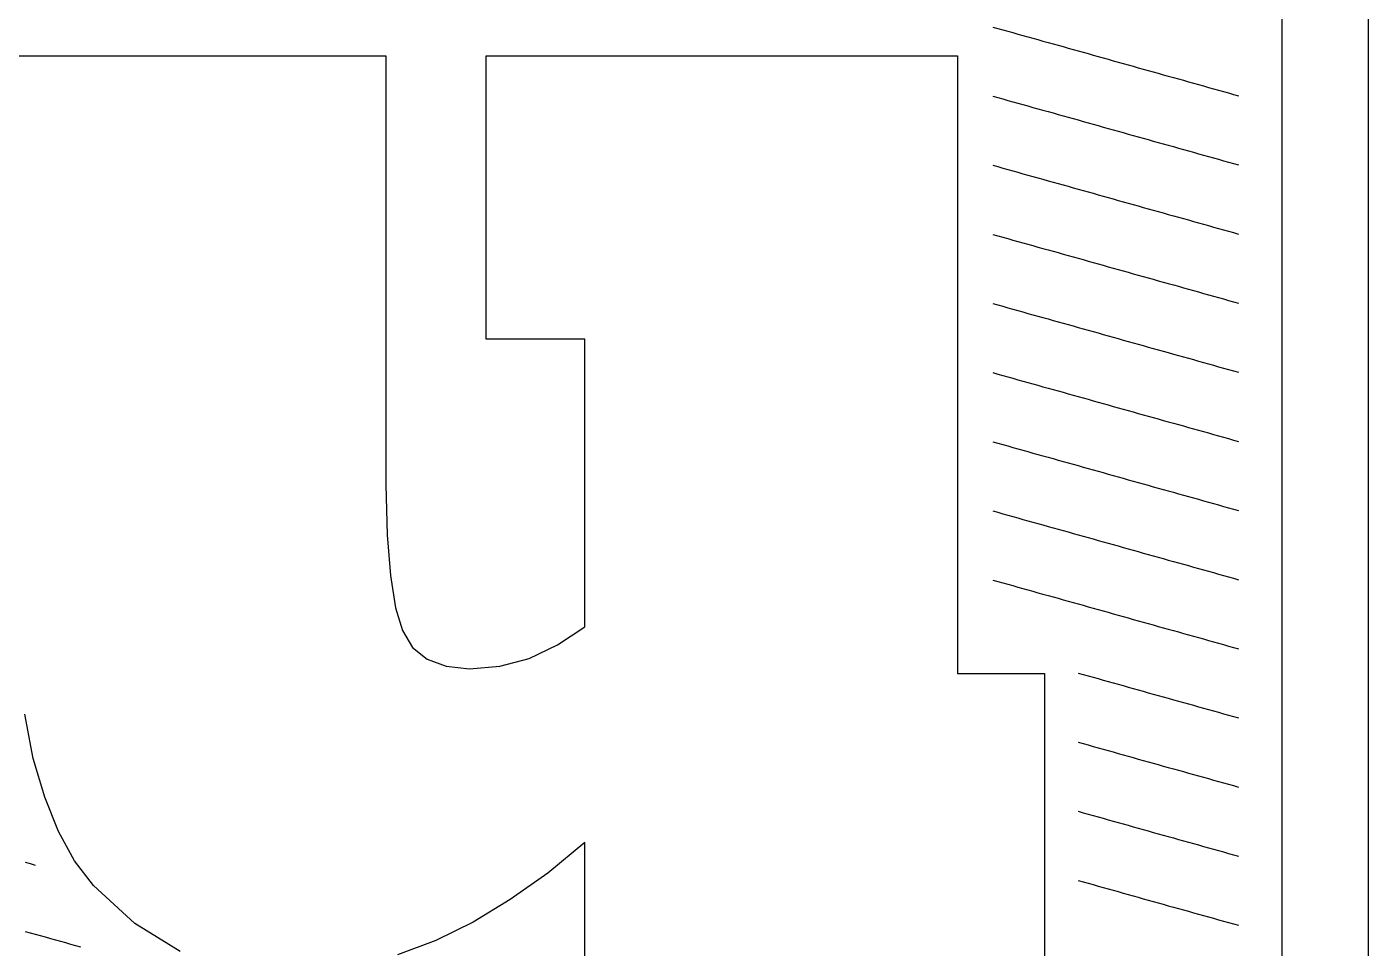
# Model space of a CAD drawing. Header units: millimetres. Extents: x 7 to 193, y 7 to 313.
# Drawn here: x 130.9 to 193, y 136.6 to 179.2 of the extents above; entities that cross this region are included whole.
import ezdxf

# ---------------------------------------------------------------- set-up
doc = ezdxf.new("R2010")
doc.units = ezdxf.units.MM
doc.layers.add('STUDY_GUIDES', color=7, linetype='Continuous')
doc.layers.add('STUDY_LETTER_BOUNDARY', color=7, linetype='Continuous')

msp = doc.modelspace()

# ---------------------------------------------------------------- linework, layer by layer
at = {"layer": 'STUDY_GUIDES'}
for points in [[(193, 301), (193, 19)], [(189, 300), (189, 20)], [(175.632, 179.223), (175.864, 179.1581), (176.096, 179.0931), (176.328, 179.0282), (176.56, 178.9632), (176.792, 178.8982), (177.024, 178.8333), (177.256, 178.7683), (177.488, 178.7034), (177.72, 178.6384), (177.952, 178.5734), (178.184, 178.5085), (178.416, 178.4435), (178.648, 178.3786), (178.88, 178.3136), (179.112, 178.2486), (179.344, 178.1837), (179.576, 178.1187), (179.808, 178.0538), (180.04, 177.9888), (180.272, 177.9238), (180.504, 177.8589), (180.736, 177.7939), (180.968, 177.729), (181.2, 177.664), (181.432, 177.599), (181.664, 177.5341), (181.896, 177.4691), (182.128, 177.4042), (182.36, 177.3392), (182.592, 177.2742), (182.824, 177.2093), (183.056, 177.1443), (183.288, 177.0794), (183.52, 177.0144), (183.752, 176.9494), (183.984, 176.8845), (184.216, 176.8195), (184.448, 176.7546), (184.68, 176.6896), (184.912, 176.6246), (185.144, 176.5597), (185.376, 176.4947), (185.608, 176.4298), (185.84, 176.3648), (186.072, 176.2998), (186.304, 176.2349), (186.536, 176.1699), (186.768, 176.105), (187, 176.04)], [(175.632, 176.023), (175.864, 175.9581), (176.096, 175.8931), (176.328, 175.8282), (176.56, 175.7632), (176.792, 175.6982), (177.024, 175.6333), (177.256, 175.5683), (177.488, 175.5034), (177.72, 175.4384), (177.952, 175.3734), (178.184, 175.3085), (178.416, 175.2435), (178.648, 175.1786), (178.88, 175.1136), (179.112, 175.0486), (179.344, 174.9837), (179.576, 174.9187), (179.808, 174.8538), (180.04, 174.7888), (180.272, 174.7238), (180.504, 174.6589), (180.736, 174.5939), (180.968, 174.529), (181.2, 174.464), (181.432, 174.399), (181.664, 174.3341), (181.896, 174.2691), (182.128, 174.2042), (182.36, 174.1392), (182.592, 174.0742), (182.824, 174.0093), (183.056, 173.9443), (183.288, 173.8794), (183.52, 173.8144), (183.752, 173.7494), (183.984, 173.6845), (184.216, 173.6195), (184.448, 173.5546), (184.68, 173.4896), (184.912, 173.4246), (185.144, 173.3597), (185.376, 173.2947), (185.608, 173.2298), (185.84, 173.1648), (186.072, 173.0998), (186.304, 173.0349), (186.536, 172.9699), (186.768, 172.905), (187, 172.84)], [(175.632, 172.823), (175.864, 172.7581), (176.096, 172.6931), (176.328, 172.6282), (176.56, 172.5632), (176.792, 172.4982), (177.024, 172.4333), (177.256, 172.3683), (177.488, 172.3034), (177.72, 172.2384), (177.952, 172.1734), (178.184, 172.1085), (178.416, 172.0435), (178.648, 171.9786), (178.88, 171.9136), (179.112, 171.8486), (179.344, 171.7837), (179.576, 171.7187), (179.808, 171.6538), (180.04, 171.5888), (180.272, 171.5238), (180.504, 171.4589), (180.736, 171.3939), (180.968, 171.329), (181.2, 171.264), (181.432, 171.199), (181.664, 171.1341), (181.896, 171.0691), (182.128, 171.0042), (182.36, 170.9392), (182.592, 170.8742), (182.824, 170.8093), (183.056, 170.7443), (183.288, 170.6794), (183.52, 170.6144), (183.752, 170.5494), (183.984, 170.4845), (184.216, 170.4195), (184.448, 170.3546), (184.68, 170.2896), (184.912, 170.2246), (185.144, 170.1597), (185.376, 170.0947), (185.608, 170.0298), (185.84, 169.9648), (186.072, 169.8998), (186.304, 169.8349), (186.536, 169.7699), (186.768, 169.705), (187, 169.64)], [(175.632, 169.623), (175.864, 169.5581), (176.096, 169.4931), (176.328, 169.4282), (176.56, 169.3632), (176.792, 169.2982), (177.024, 169.2333), (177.256, 169.1683), (177.488, 169.1034), (177.72, 169.0384), (177.952, 168.9734), (178.184, 168.9085), (178.416, 168.8435), (178.648, 168.7786), (178.88, 168.7136), (179.112, 168.6486), (179.344, 168.5837), (179.576, 168.5187), (179.808, 168.4538), (180.04, 168.3888), (180.272, 168.3238), (180.504, 168.2589), (180.736, 168.1939), (180.968, 168.129), (181.2, 168.064), (181.432, 167.999), (181.664, 167.9341), (181.896, 167.8691), (182.128, 167.8042), (182.36, 167.7392), (182.592, 167.6742), (182.824, 167.6093), (183.056, 167.5443), (183.288, 167.4794), (183.52, 167.4144), (183.752, 167.3494), (183.984, 167.2845), (184.216, 167.2195), (184.448, 167.1546), (184.68, 167.0896), (184.912, 167.0246), (185.144, 166.9597), (185.376, 166.8947), (185.608, 166.8298), (185.84, 166.7648), (186.072, 166.6998), (186.304, 166.6349), (186.536, 166.5699), (186.768, 166.505), (187, 166.44)], [(175.632, 166.423), (175.864, 166.3581), (176.096, 166.2931), (176.328, 166.2282), (176.56, 166.1632), (176.792, 166.0982), (177.024, 166.0333), (177.256, 165.9683), (177.488, 165.9034), (177.72, 165.8384), (177.952, 165.7734), (178.184, 165.7085), (178.416, 165.6435), (178.648, 165.5786), (178.88, 165.5136), (179.112, 165.4486), (179.344, 165.3837), (179.576, 165.3187), (179.808, 165.2538), (180.04, 165.1888), (180.272, 165.1238), (180.504, 165.0589), (180.736, 164.9939), (180.968, 164.929), (181.2, 164.864), (181.432, 164.799), (181.664, 164.7341), (181.896, 164.6691), (182.128, 164.6042), (182.36, 164.5392), (182.592, 164.4742), (182.824, 164.4093), (183.056, 164.3443), (183.288, 164.2794), (183.52, 164.2144), (183.752, 164.1494), (183.984, 164.0845), (184.216, 164.0195), (184.448, 163.9546), (184.68, 163.8896), (184.912, 163.8246), (185.144, 163.7597), (185.376, 163.6947), (185.608, 163.6298), (185.84, 163.5648), (186.072, 163.4998), (186.304, 163.4349), (186.536, 163.3699), (186.768, 163.305), (187, 163.24)], [(175.632, 163.223), (175.864, 163.1581), (176.096, 163.0931), (176.328, 163.0282), (176.56, 162.9632), (176.792, 162.8982), (177.024, 162.8333), (177.256, 162.7683), (177.488, 162.7034), (177.72, 162.6384), (177.952, 162.5734), (178.184, 162.5085), (178.416, 162.4435), (178.648, 162.3786), (178.88, 162.3136), (179.112, 162.2486), (179.344, 162.1837), (179.576, 162.1187), (179.808, 162.0538), (180.04, 161.9888), (180.272, 161.9238), (180.504, 161.8589), (180.736, 161.7939), (180.968, 161.729), (181.2, 161.664), (181.432, 161.599), (181.664, 161.5341), (181.896, 161.4691), (182.128, 161.4042), (182.36, 161.3392), (182.592, 161.2742), (182.824, 161.2093), (183.056, 161.1443), (183.288, 161.0794), (183.52, 161.0144), (183.752, 160.9494), (183.984, 160.8845), (184.216, 160.8195), (184.448, 160.7546), (184.68, 160.6896), (184.912, 160.6246), (185.144, 160.5597), (185.376, 160.4947), (185.608, 160.4298), (185.84, 160.3648), (186.072, 160.2998), (186.304, 160.2349), (186.536, 160.1699), (186.768, 160.105), (187, 160.04)], [(175.632, 160.023), (175.864, 159.9581), (176.096, 159.8931), (176.328, 159.8282), (176.56, 159.7632), (176.792, 159.6982), (177.024, 159.6333), (177.256, 159.5683), (177.488, 159.5034), (177.72, 159.4384), (177.952, 159.3734), (178.184, 159.3085), (178.416, 159.2435), (178.648, 159.1786), (178.88, 159.1136), (179.112, 159.0486), (179.344, 158.9837), (179.576, 158.9187), (179.808, 158.8538), (180.04, 158.7888), (180.272, 158.7238), (180.504, 158.6589), (180.736, 158.5939), (180.968, 158.529), (181.2, 158.464), (181.432, 158.399), (181.664, 158.3341), (181.896, 158.2691), (182.128, 158.2042), (182.36, 158.1392), (182.592, 158.0742), (182.824, 158.0093), (183.056, 157.9443), (183.288, 157.8794), (183.52, 157.8144), (183.752, 157.7494), (183.984, 157.6845), (184.216, 157.6195), (184.448, 157.5546), (184.68, 157.4896), (184.912, 157.4246), (185.144, 157.3597), (185.376, 157.2947), (185.608, 157.2298), (185.84, 157.1648), (186.072, 157.0998), (186.304, 157.0349), (186.536, 156.9699), (186.768, 156.905), (187, 156.84)], [(175.632, 156.823), (175.864, 156.7581), (176.096, 156.6931), (176.328, 156.6282), (176.56, 156.5632), (176.792, 156.4982), (177.024, 156.4333), (177.256, 156.3683), (177.488, 156.3034), (177.72, 156.2384), (177.952, 156.1734), (178.184, 156.1085), (178.416, 156.0435), (178.648, 155.9786), (178.88, 155.9136), (179.112, 155.8486), (179.344, 155.7837), (179.576, 155.7187), (179.808, 155.6538), (180.04, 155.5888), (180.272, 155.5238), (180.504, 155.4589), (180.736, 155.3939), (180.968, 155.329), (181.2, 155.264), (181.432, 155.199), (181.664, 155.1341), (181.896, 155.0691), (182.128, 155.0042), (182.36, 154.9392), (182.592, 154.8742), (182.824, 154.8093), (183.056, 154.7443), (183.288, 154.6794), (183.52, 154.6144), (183.752, 154.5494), (183.984, 154.4845), (184.216, 154.4195), (184.448, 154.3546), (184.68, 154.2896), (184.912, 154.2246), (185.144, 154.1597), (185.376, 154.0947), (185.608, 154.0298), (185.84, 153.9648), (186.072, 153.8998), (186.304, 153.8349), (186.536, 153.7699), (186.768, 153.705), (187, 153.64)], [(175.632, 153.623), (175.864, 153.5581), (176.096, 153.4931), (176.328, 153.4282), (176.56, 153.3632), (176.792, 153.2982), (177.024, 153.2333), (177.256, 153.1683), (177.488, 153.1034), (177.72, 153.0384), (177.952, 152.9734), (178.184, 152.9085), (178.416, 152.8435), (178.648, 152.7786), (178.88, 152.7136), (179.112, 152.6486), (179.344, 152.5837), (179.576, 152.5187), (179.808, 152.4538), (180.04, 152.3888), (180.272, 152.3238), (180.504, 152.2589), (180.736, 152.1939), (180.968, 152.129), (181.2, 152.064), (181.432, 151.999), (181.664, 151.9341), (181.896, 151.8691), (182.128, 151.8042), (182.36, 151.7392), (182.592, 151.6742), (182.824, 151.6093), (183.056, 151.5443), (183.288, 151.4794), (183.52, 151.4144), (183.752, 151.3494), (183.984, 151.2845), (184.216, 151.2195), (184.448, 151.1546), (184.68, 151.0896), (184.912, 151.0246), (185.144, 150.9597), (185.376, 150.8947), (185.608, 150.8298), (185.84, 150.7648), (186.072, 150.6998), (186.304, 150.6349), (186.536, 150.5699), (186.768, 150.505), (187, 150.44)], [(179.576, 149.3187), (179.808, 149.2538), (180.04, 149.1888), (180.272, 149.1238), (180.504, 149.0589), (180.736, 148.9939), (180.968, 148.929), (181.2, 148.864), (181.432, 148.799), (181.664, 148.7341), (181.896, 148.6691), (182.128, 148.6042), (182.36, 148.5392), (182.592, 148.4742), (182.824, 148.4093), (183.056, 148.3443), (183.288, 148.2794), (183.52, 148.2144), (183.752, 148.1494), (183.984, 148.0845), (184.216, 148.0195), (184.448, 147.9546), (184.68, 147.8896), (184.912, 147.8246), (185.144, 147.7597), (185.376, 147.6947), (185.608, 147.6298), (185.84, 147.5648), (186.072, 147.4998), (186.304, 147.4349), (186.536, 147.3699), (186.768, 147.305), (187, 147.24)], [(179.576, 146.1187), (179.808, 146.0538), (180.04, 145.9888), (180.272, 145.9238), (180.504, 145.8589), (180.736, 145.7939), (180.968, 145.729), (181.2, 145.664), (181.432, 145.599), (181.664, 145.5341), (181.896, 145.4691), (182.128, 145.4042), (182.36, 145.3392), (182.592, 145.2742), (182.824, 145.2093), (183.056, 145.1443), (183.288, 145.0794), (183.52, 145.0144), (183.752, 144.9494), (183.984, 144.8845), (184.216, 144.8195), (184.448, 144.7546), (184.68, 144.6896), (184.912, 144.6246), (185.144, 144.5597), (185.376, 144.4947), (185.608, 144.4298), (185.84, 144.3648), (186.072, 144.2998), (186.304, 144.2349), (186.536, 144.1699), (186.768, 144.105), (187, 144.04)], [(179.576, 142.9187), (179.808, 142.8538), (180.04, 142.7888), (180.272, 142.7238), (180.504, 142.6589), (180.736, 142.5939), (180.968, 142.529), (181.2, 142.464), (181.432, 142.399), (181.664, 142.3341), (181.896, 142.2691), (182.128, 142.2042), (182.36, 142.1392), (182.592, 142.0742), (182.824, 142.0093), (183.056, 141.9443), (183.288, 141.8794), (183.52, 141.8144), (183.752, 141.7494), (183.984, 141.6845), (184.216, 141.6195), (184.448, 141.5546), (184.68, 141.4896), (184.912, 141.4246), (185.144, 141.3597), (185.376, 141.2947), (185.608, 141.2298), (185.84, 141.1648), (186.072, 141.0998), (186.304, 141.0349), (186.536, 140.9699), (186.768, 140.905), (187, 140.84)], [(130.856, 140.5603), (131.088, 140.4954), (131.32, 140.4304)], [(179.576, 139.7187), (179.808, 139.6538), (180.04, 139.5888), (180.272, 139.5238), (180.504, 139.4589), (180.736, 139.3939), (180.968, 139.329), (181.2, 139.264), (181.432, 139.199), (181.664, 139.1341), (181.896, 139.0691), (182.128, 139.0042), (182.36, 138.9392), (182.592, 138.8742), (182.824, 138.8093), (183.056, 138.7443), (183.288, 138.6794), (183.52, 138.6144), (183.752, 138.5494), (183.984, 138.4845), (184.216, 138.4195), (184.448, 138.3546), (184.68, 138.2896), (184.912, 138.2246), (185.144, 138.1597), (185.376, 138.0947), (185.608, 138.0298), (185.84, 137.9648), (186.072, 137.8998), (186.304, 137.8349), (186.536, 137.7699), (186.768, 137.705), (187, 137.64)], [(130.856, 137.3603), (131.088, 137.2954), (131.32, 137.2304), (131.552, 137.1654), (131.784, 137.1005), (132.016, 137.0355), (132.248, 136.9706), (132.48, 136.9056), (132.712, 136.8406), (132.944, 136.7757), (133.176, 136.7107), (133.408, 136.6458)]]:
    msp.add_lwpolyline(points, dxfattribs=at)
at = {"layer": 'STUDY_LETTER_BOUNDARY'}
for points in [[(126.3, 177.89), (147.54, 177.89), (147.54, 158.03), (147.6, 155.72), (147.75, 153.83), (147.99, 152.33), (148.32, 151.28), (148.77, 150.5), (149.46, 149.96), (150.33, 149.63), (151.41, 149.51), (152.82, 149.63), (154.17, 149.99), (155.49, 150.62), (156.75, 151.46), (156.75, 164.78), (152.19, 164.78), (152.19, 177.89), (174, 177.89), (174, 149.3), (178.02, 149.3), (178.02, 136.19)], [(138.03, 136.43), (135.93, 137.72), (134.01, 139.49), (133.14, 140.63), (132.39, 141.98), (131.76, 143.57), (131.22, 145.37), (130.83, 147.41)], [(156.75, 136.19), (156.75, 141.47), (155.04, 140.06), (153.3, 138.83), (151.59, 137.78), (149.85, 136.94), (148.08, 136.28)]]:
    msp.add_lwpolyline(points, dxfattribs=at)

doc.saveas('drawing.dxf')
